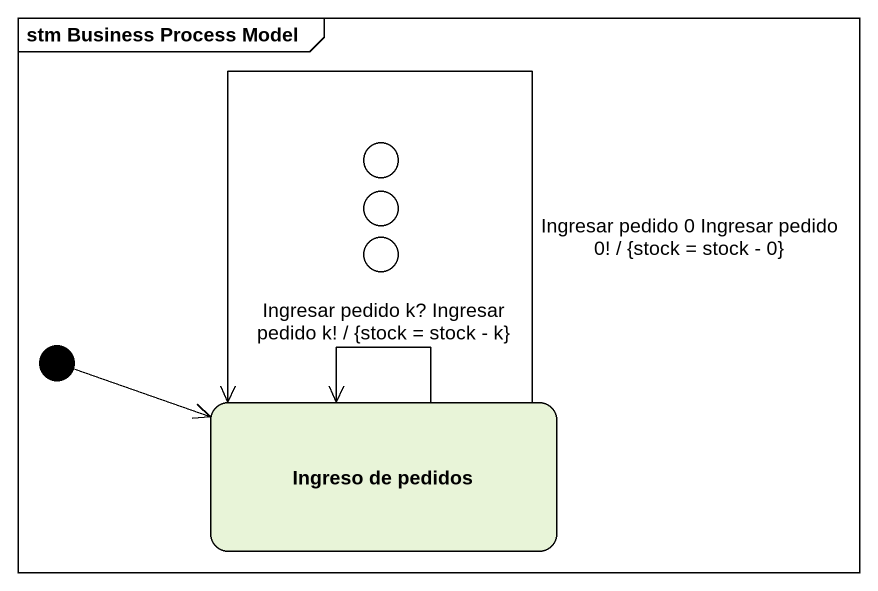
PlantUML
@startuml
mainframe stm Business Process Model
hide empty description
state entry1 <<choice>>
state entry2 <<choice>>
state entry3 <<choice>>
state "Ingreso de pedidos" as Ingreso_de_pedidos
[*] -right-> Ingreso_de_pedidos
Ingreso_de_pedidos --> Ingreso_de_pedidos : Ingresar pedido k? Ingresar pedido k! / {stock = stock - k}
Ingreso_de_pedidos --> Ingreso_de_pedidos : Ingresar pedido 0 Ingresar pedido 0! / {stock = stock - 0}
@enduml
